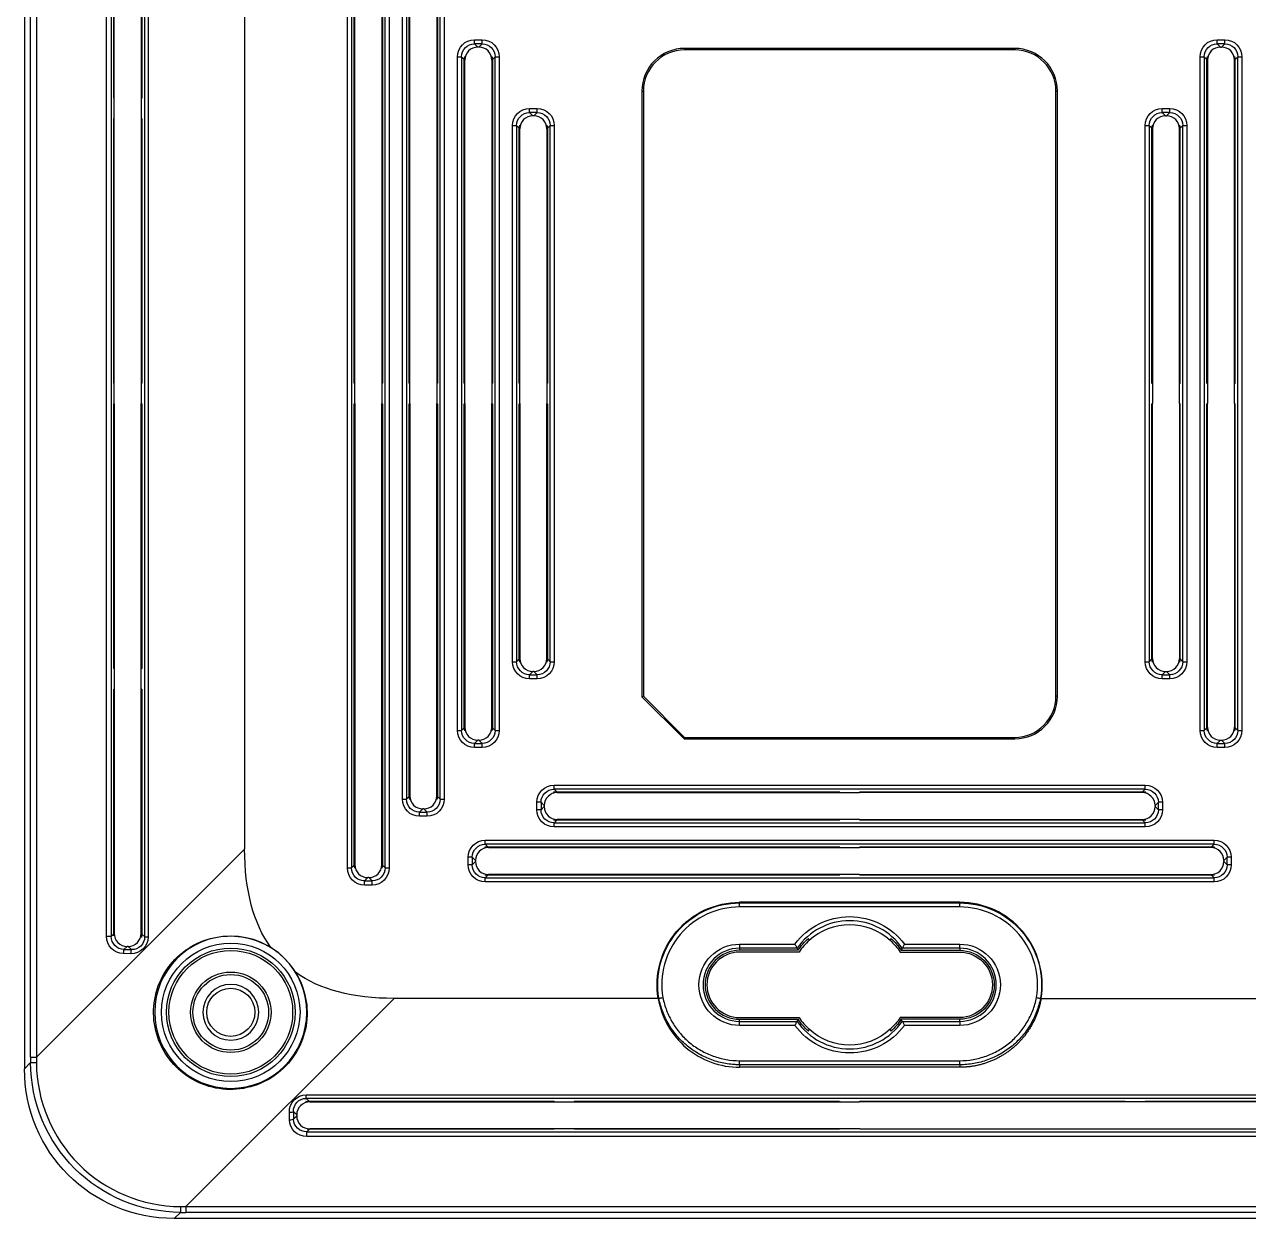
# Model space of a CAD drawing. Header units: millimetres. Extents: x 5293 to 5736, y -198 to 141.
# Drawn here: x 5589.6 to 5678.6, y -105.3 to -18.4 of the extents above; entities that cross this region are included whole.
import ezdxf

# ---------------------------------------------------------------- set-up
doc = ezdxf.new("R2010")
doc.units = ezdxf.units.MM
doc.header["$LTSCALE"] = 0.5
doc.layers.add('112', color=7, linetype='Continuous', true_color=0xffffff)

msp = doc.modelspace()

# ---------------------------------------------------------------- linework, layer by layer
at = {"layer": '112', "color": 7}
for p, q in [((5589.615, 3.835), (5589.615, -94.38)), ((5590.064, -93.531), (5590.064, 2.986)), ((5590.482, 2.986), (5590.482, -93.531)), ((5595.573, -84.745), (5595.573, -5.8)), ((5595.918, -5.8), (5595.918, -84.745)), ((5596.109, -23.773), (5596.109, -5.99)), ((5596.133, -23.787), (5596.133, -6.014)), ((5598.098, -6.014), (5598.098, -23.803)), ((5598.15, -5.962), (5598.15, -23.773)), ((5598.354, -84.787), (5598.354, -5.758)), ((5598.606, -5.758), (5598.606, -84.787)), ((5613.095, -79.769), (5613.095, -10.776)), ((5613.394, -10.776), (5613.394, -79.769)), ((5613.589, -44.523), (5613.589, -10.971)), ((5613.633, -44.549), (5613.633, -11.014)), ((5615.598, -11.014), (5615.598, -44.549)), ((5615.641, -10.971), (5615.641, -44.523)), ((5615.836, -79.769), (5615.836, -10.776)), ((5616.135, -10.776), (5616.135, -79.769)), ((5605.625, -78.388), (5605.625, -12.157)), ((5617.095, -74.769), (5617.095, -15.776)), ((5617.394, -15.776), (5617.394, -74.769)), ((5617.589, -44.523), (5617.589, -15.971)), ((5617.633, -44.549), (5617.633, -16.014)), ((5619.598, -16.014), (5619.598, -44.549)), ((5619.641, -15.971), (5619.641, -44.523)), ((5619.836, -74.769), (5619.836, -15.776)), ((5620.135, -15.776), (5620.135, -74.769)), ((5622.341, -19.531), (5622.89, -19.531)), ((5622.341, -19.829), (5622.341, -19.531)), ((5622.89, -19.829), (5622.89, -19.531)), ((5676.341, -19.531), (5676.89, -19.531)), ((5676.341, -19.829), (5676.341, -19.531)), ((5676.89, -19.829), (5676.89, -19.531)), ((5622.89, -19.829), (5622.341, -19.829)), ((5622.341, -19.829), (5622.579, -20.068)), ((5622.651, -20.068), (5622.579, -20.068)), ((5622.651, -20.068), (5622.89, -19.829)), ((5661.615, -20.163), (5637.615, -20.163)), ((5637.615, -20.163), (5637.615, -20.273)), ((5661.615, -20.273), (5637.615, -20.273)), ((5661.615, -20.163), (5661.615, -20.273)), ((5676.89, -19.829), (5676.341, -19.829)), ((5676.341, -19.829), (5676.579, -20.068)), ((5676.579, -20.068), (5676.651, -20.068)), ((5676.651, -20.068), (5676.89, -19.829)), ((5621.095, -69.769), (5621.095, -20.776)), ((5621.095, -20.776), (5621.394, -20.776)), ((5621.394, -20.776), (5621.394, -69.769)), ((5621.589, -20.971), (5621.394, -20.776)), ((5621.589, -44.523), (5621.589, -20.971)), ((5621.633, -44.549), (5621.633, -21.014)), ((5623.598, -21.014), (5623.598, -44.549)), ((5623.836, -20.776), (5623.641, -20.971)), ((5623.641, -20.971), (5623.641, -44.523)), ((5623.836, -69.769), (5623.836, -20.776)), ((5623.836, -20.776), (5624.135, -20.776)), ((5624.135, -20.776), (5624.135, -69.769)), ((5675.095, -69.769), (5675.095, -20.776)), ((5675.095, -20.776), (5675.394, -20.776)), ((5675.394, -20.776), (5675.394, -69.769)), ((5675.589, -20.971), (5675.394, -20.776)), ((5675.589, -44.523), (5675.589, -20.971)), ((5675.633, -21.014), (5675.633, -44.549)), ((5677.598, -44.549), (5677.598, -21.014)), ((5677.836, -20.776), (5677.641, -20.971)), ((5677.641, -44.523), (5677.641, -20.971)), ((5677.836, -20.776), (5678.135, -20.776)), ((5677.836, -69.769), (5677.836, -20.776)), ((5678.135, -20.776), (5678.135, -69.769)), ((5596.109, -23.773), (5596.133, -23.787)), ((5596.133, -25.258), (5596.133, -23.787)), ((5598.098, -23.803), (5598.15, -23.773)), ((5598.098, -23.803), (5598.098, -25.242)), ((5634.506, -23.273), (5634.506, -67.318)), ((5634.506, -23.273), (5634.615, -23.273)), ((5634.615, -23.273), (5634.615, -67.273)), ((5664.615, -67.273), (5664.615, -23.273)), ((5664.724, -23.273), (5664.615, -23.273)), ((5664.724, -67.273), (5664.724, -23.273)), ((5626.341, -24.531), (5626.89, -24.531)), ((5626.341, -24.829), (5626.341, -24.531)), ((5626.89, -24.829), (5626.341, -24.829)), ((5626.341, -24.829), (5626.579, -25.068)), ((5626.651, -25.068), (5626.89, -24.829)), ((5626.89, -24.829), (5626.89, -24.531)), ((5672.341, -24.531), (5672.89, -24.531)), ((5672.341, -24.829), (5672.341, -24.531)), ((5672.89, -24.829), (5672.341, -24.829)), ((5672.341, -24.829), (5672.579, -25.068)), ((5672.651, -25.068), (5672.89, -24.829)), ((5672.89, -24.829), (5672.89, -24.531)), ((5596.133, -25.258), (5596.109, -25.273)), ((5596.109, -44.523), (5596.109, -25.273)), ((5596.133, -44.537), (5596.133, -25.258)), ((5598.15, -25.273), (5598.098, -25.242)), ((5598.098, -25.242), (5598.098, -44.553)), ((5598.15, -25.273), (5598.15, -44.523)), ((5625.095, -64.769), (5625.095, -25.776)), ((5625.095, -25.776), (5625.394, -25.776)), ((5625.394, -25.776), (5625.394, -64.769)), ((5625.589, -25.971), (5625.394, -25.776)), ((5626.651, -25.068), (5626.579, -25.068)), ((5627.836, -25.776), (5627.641, -25.971)), ((5627.836, -25.776), (5628.135, -25.776)), ((5627.836, -64.769), (5627.836, -25.776)), ((5628.135, -25.776), (5628.135, -64.769)), ((5671.095, -64.769), (5671.095, -25.776)), ((5671.095, -25.776), (5671.394, -25.776)), ((5671.394, -25.776), (5671.394, -64.769)), ((5671.589, -25.971), (5671.394, -25.776)), ((5672.579, -25.068), (5672.651, -25.068)), ((5673.836, -25.776), (5673.641, -25.971)), ((5673.836, -64.769), (5673.836, -25.776)), ((5673.836, -25.776), (5674.135, -25.776)), ((5674.135, -25.776), (5674.135, -64.769)), ((5625.589, -44.523), (5625.589, -25.971)), ((5625.633, -44.549), (5625.633, -26.014)), ((5627.598, -26.014), (5627.598, -44.549)), ((5627.641, -25.971), (5627.641, -44.523)), ((5671.589, -44.523), (5671.589, -25.971)), ((5671.633, -26.014), (5671.633, -44.549)), ((5673.598, -44.549), (5673.598, -26.014)), ((5673.641, -44.523), (5673.641, -25.971)), ((5596.133, -44.537), (5596.109, -44.523)), ((5596.133, -46.008), (5596.133, -44.537)), ((5598.15, -44.523), (5598.098, -44.553)), ((5598.098, -44.553), (5598.098, -45.992)), ((5613.589, -44.523), (5613.633, -44.549)), ((5613.633, -45.996), (5613.633, -44.549)), ((5615.598, -44.549), (5615.641, -44.523)), ((5615.598, -44.549), (5615.598, -45.996)), ((5617.589, -44.523), (5617.633, -44.549)), ((5617.633, -45.996), (5617.633, -44.549)), ((5619.598, -44.549), (5619.641, -44.523)), ((5619.598, -44.549), (5619.598, -45.996)), ((5621.589, -44.523), (5621.633, -44.549)), ((5621.633, -45.996), (5621.633, -44.549)), ((5623.598, -44.549), (5623.641, -44.523)), ((5623.598, -44.549), (5623.598, -45.996)), ((5625.589, -44.523), (5625.633, -44.549)), ((5625.633, -45.996), (5625.633, -44.549)), ((5627.598, -44.549), (5627.641, -44.523)), ((5627.598, -44.549), (5627.598, -45.996)), ((5671.589, -44.523), (5671.633, -44.549)), ((5671.633, -44.549), (5671.633, -45.996)), ((5673.641, -44.523), (5673.598, -44.549)), ((5673.598, -45.996), (5673.598, -44.549)), ((5675.589, -44.523), (5675.633, -44.549)), ((5675.633, -44.549), (5675.633, -45.996)), ((5677.641, -44.523), (5677.598, -44.549)), ((5677.598, -45.996), (5677.598, -44.549)), ((5596.109, -46.023), (5596.133, -46.008)), ((5596.109, -65.273), (5596.109, -46.023)), ((5596.133, -46.008), (5596.133, -65.287)), ((5598.098, -45.992), (5598.15, -46.023)), ((5598.098, -65.303), (5598.098, -45.992)), ((5598.15, -46.023), (5598.15, -65.273)), ((5613.633, -45.996), (5613.589, -46.023)), ((5613.589, -79.574), (5613.589, -46.023)), ((5613.633, -45.996), (5613.633, -79.531)), ((5615.641, -46.023), (5615.598, -45.996)), ((5615.598, -79.531), (5615.598, -45.996)), ((5615.641, -46.023), (5615.641, -79.574)), ((5617.633, -45.996), (5617.589, -46.023)), ((5617.589, -74.574), (5617.589, -46.023)), ((5617.633, -45.996), (5617.633, -74.531)), ((5619.641, -46.023), (5619.598, -45.996)), ((5619.598, -74.531), (5619.598, -45.996)), ((5619.641, -46.023), (5619.641, -74.574)), ((5621.633, -45.996), (5621.589, -46.023)), ((5621.589, -69.574), (5621.589, -46.023)), ((5621.633, -45.996), (5621.633, -69.531)), ((5623.641, -46.023), (5623.598, -45.996)), ((5623.598, -69.531), (5623.598, -45.996)), ((5623.641, -46.023), (5623.641, -69.574)), ((5625.633, -45.996), (5625.589, -46.023)), ((5625.589, -64.574), (5625.589, -46.023)), ((5625.633, -45.996), (5625.633, -64.531)), ((5627.641, -46.023), (5627.598, -45.996)), ((5627.598, -64.531), (5627.598, -45.996)), ((5627.641, -46.023), (5627.641, -64.574)), ((5671.633, -45.996), (5671.589, -46.023)), ((5671.589, -64.574), (5671.589, -46.023)), ((5671.633, -64.531), (5671.633, -45.996)), ((5673.598, -45.996), (5673.641, -46.023)), ((5673.598, -45.996), (5673.598, -64.531)), ((5673.641, -64.574), (5673.641, -46.023)), ((5675.633, -45.996), (5675.589, -46.023)), ((5675.589, -69.574), (5675.589, -46.023)), ((5675.633, -69.531), (5675.633, -45.996)), ((5677.598, -45.996), (5677.641, -46.023)), ((5677.598, -45.996), (5677.598, -69.531)), ((5677.641, -69.574), (5677.641, -46.023)), ((5625.095, -64.769), (5625.394, -64.769)), ((5625.394, -64.769), (5625.589, -64.574)), ((5627.641, -64.574), (5627.836, -64.769)), ((5627.836, -64.769), (5628.135, -64.769)), ((5671.095, -64.769), (5671.394, -64.769)), ((5671.394, -64.769), (5671.589, -64.574)), ((5673.641, -64.574), (5673.836, -64.769)), ((5673.836, -64.769), (5674.135, -64.769)), ((5596.109, -65.273), (5596.133, -65.287)), ((5596.133, -65.287), (5596.133, -66.758)), ((5598.098, -65.303), (5598.15, -65.273)), ((5598.098, -66.742), (5598.098, -65.303)), ((5626.579, -65.477), (5626.341, -65.716)), ((5626.341, -66.014), (5626.341, -65.716)), ((5626.341, -65.716), (5626.89, -65.716)), ((5626.651, -65.477), (5626.579, -65.477)), ((5626.89, -65.716), (5626.651, -65.477)), ((5626.89, -66.014), (5626.89, -65.716)), ((5672.579, -65.477), (5672.341, -65.716)), ((5672.341, -66.014), (5672.341, -65.716)), ((5672.341, -65.716), (5672.89, -65.716)), ((5672.579, -65.477), (5672.651, -65.477)), ((5672.89, -65.716), (5672.651, -65.477)), ((5672.89, -66.014), (5672.89, -65.716)), ((5598.15, -66.773), (5598.098, -66.742)), ((5598.098, -84.531), (5598.098, -66.742)), ((5626.89, -66.014), (5626.341, -66.014)), ((5672.89, -66.014), (5672.341, -66.014)), ((5596.133, -66.758), (5596.109, -66.773)), ((5596.109, -84.555), (5596.109, -66.773)), ((5596.133, -66.758), (5596.133, -84.531)), ((5598.15, -66.773), (5598.15, -84.583)), ((5634.506, -67.318), (5634.615, -67.273)), ((5634.506, -67.318), (5637.57, -70.382)), ((5634.615, -67.273), (5637.615, -70.273)), ((5664.724, -67.273), (5664.615, -67.273)), ((5621.095, -69.769), (5621.394, -69.769)), ((5621.394, -69.769), (5621.589, -69.574)), ((5623.641, -69.574), (5623.836, -69.769)), ((5623.836, -69.769), (5624.135, -69.769)), ((5637.57, -70.382), (5637.615, -70.273)), ((5637.615, -70.273), (5661.615, -70.273)), ((5661.615, -70.382), (5661.615, -70.273)), ((5675.095, -69.769), (5675.394, -69.769)), ((5675.394, -69.769), (5675.589, -69.574)), ((5677.641, -69.574), (5677.836, -69.769)), ((5677.836, -69.769), (5678.135, -69.769)), ((5622.579, -70.477), (5622.341, -70.716)), ((5622.341, -71.014), (5622.341, -70.716)), ((5622.341, -70.716), (5622.89, -70.716)), ((5622.89, -71.014), (5622.341, -71.014)), ((5622.651, -70.477), (5622.579, -70.477)), ((5622.89, -70.716), (5622.651, -70.477)), ((5622.89, -71.014), (5622.89, -70.716)), ((5637.57, -70.382), (5661.615, -70.382)), ((5676.579, -70.477), (5676.341, -70.716)), ((5676.341, -71.014), (5676.341, -70.716)), ((5676.341, -70.716), (5676.89, -70.716)), ((5676.89, -71.014), (5676.341, -71.014)), ((5676.579, -70.477), (5676.651, -70.477)), ((5676.89, -70.716), (5676.651, -70.477)), ((5676.89, -71.014), (5676.89, -70.716)), ((5628.118, -73.753), (5671.112, -73.753)), ((5628.118, -74.051), (5628.118, -73.753)), ((5671.112, -74.051), (5671.112, -73.753)), ((5617.394, -74.769), (5617.589, -74.574)), ((5619.641, -74.574), (5619.836, -74.769)), ((5671.112, -74.051), (5628.118, -74.051)), ((5628.118, -74.051), (5628.313, -74.246)), ((5628.313, -74.246), (5648.865, -74.246)), ((5628.357, -74.29), (5648.891, -74.29)), ((5648.891, -74.29), (5648.865, -74.246)), ((5648.891, -74.29), (5650.339, -74.29)), ((5650.365, -74.246), (5650.339, -74.29)), ((5670.873, -74.29), (5650.339, -74.29)), ((5650.365, -74.246), (5670.917, -74.246)), ((5670.917, -74.246), (5671.112, -74.051)), ((5617.095, -74.769), (5617.394, -74.769)), ((5618.579, -75.477), (5618.341, -75.716)), ((5618.651, -75.477), (5618.579, -75.477)), ((5618.89, -75.716), (5618.651, -75.477)), ((5619.836, -74.769), (5620.135, -74.769)), ((5626.873, -75.547), (5626.873, -74.998)), ((5627.172, -74.998), (5626.873, -74.998)), ((5627.172, -75.547), (5626.873, -75.547)), ((5627.172, -74.998), (5627.172, -75.547)), ((5627.411, -75.236), (5627.172, -74.998)), ((5627.172, -75.547), (5627.411, -75.309)), ((5627.411, -75.236), (5627.411, -75.309)), ((5672.058, -74.998), (5671.82, -75.236)), ((5671.82, -75.236), (5671.82, -75.309)), ((5671.82, -75.309), (5672.058, -75.547)), ((5672.357, -74.998), (5672.058, -74.998)), ((5672.058, -75.547), (5672.058, -74.998)), ((5672.357, -75.547), (5672.058, -75.547)), ((5672.357, -74.998), (5672.357, -75.547)), ((5618.341, -76.014), (5618.341, -75.716)), ((5618.341, -75.716), (5618.89, -75.716)), ((5618.89, -76.014), (5618.341, -76.014)), ((5618.89, -76.014), (5618.89, -75.716)), ((5628.313, -76.299), (5628.118, -76.494)), ((5628.118, -76.792), (5628.118, -76.494)), ((5628.118, -76.494), (5671.112, -76.494)), ((5648.865, -76.299), (5628.313, -76.299)), ((5648.891, -76.255), (5628.357, -76.255)), ((5648.865, -76.299), (5648.891, -76.255)), ((5650.339, -76.255), (5648.891, -76.255)), ((5650.339, -76.255), (5650.365, -76.299)), ((5650.339, -76.255), (5670.873, -76.255)), ((5670.917, -76.299), (5650.365, -76.299)), ((5671.112, -76.494), (5670.917, -76.299)), ((5671.112, -76.792), (5671.112, -76.494)), ((5671.112, -76.792), (5628.118, -76.792)), ((5623.118, -77.753), (5676.112, -77.753)), ((5623.118, -78.051), (5623.118, -77.753)), ((5676.112, -78.051), (5623.118, -78.051)), ((5623.118, -78.051), (5623.313, -78.246)), ((5623.313, -78.246), (5648.865, -78.246)), ((5623.357, -78.29), (5648.891, -78.29)), ((5648.891, -78.29), (5648.865, -78.246)), ((5648.891, -78.29), (5650.339, -78.29)), ((5650.365, -78.246), (5650.339, -78.29)), ((5675.873, -78.29), (5650.339, -78.29)), ((5650.365, -78.246), (5675.917, -78.246)), ((5675.917, -78.246), (5676.112, -78.051)), ((5676.112, -78.051), (5676.112, -77.753)), ((5605.625, -78.388), (5590.482, -93.531)), ((5621.873, -79.547), (5621.873, -78.998)), ((5622.172, -78.998), (5621.873, -78.998)), ((5622.172, -78.998), (5622.172, -79.547)), ((5622.411, -79.236), (5622.172, -78.998)), ((5677.058, -78.998), (5676.82, -79.236)), ((5677.357, -78.998), (5677.058, -78.998)), ((5677.058, -79.547), (5677.058, -78.998)), ((5677.357, -78.998), (5677.357, -79.547)), ((5613.095, -79.769), (5613.394, -79.769)), ((5613.394, -79.769), (5613.589, -79.574)), ((5615.641, -79.574), (5615.836, -79.769)), ((5615.836, -79.769), (5616.135, -79.769)), ((5622.172, -79.547), (5621.873, -79.547)), ((5622.172, -79.547), (5622.411, -79.309)), ((5622.411, -79.236), (5622.411, -79.309)), ((5676.82, -79.236), (5676.82, -79.309)), ((5676.82, -79.309), (5677.058, -79.547)), ((5677.357, -79.547), (5677.058, -79.547)), ((5614.579, -80.477), (5614.341, -80.716)), ((5614.341, -81.014), (5614.341, -80.716)), ((5614.341, -80.716), (5614.89, -80.716)), ((5614.651, -80.477), (5614.579, -80.477)), ((5614.89, -80.716), (5614.651, -80.477)), ((5614.89, -81.014), (5614.89, -80.716)), ((5623.313, -80.299), (5623.118, -80.494)), ((5623.118, -80.792), (5623.118, -80.494)), ((5623.118, -80.494), (5676.112, -80.494)), ((5676.112, -80.792), (5623.118, -80.792)), ((5648.865, -80.299), (5623.313, -80.299)), ((5648.891, -80.255), (5623.357, -80.255)), ((5648.865, -80.299), (5648.891, -80.255)), ((5650.339, -80.255), (5648.891, -80.255)), ((5650.339, -80.255), (5650.365, -80.299)), ((5650.339, -80.255), (5675.873, -80.255)), ((5675.917, -80.299), (5650.365, -80.299)), ((5676.112, -80.494), (5675.917, -80.299)), ((5676.112, -80.792), (5676.112, -80.494)), ((5614.89, -81.014), (5614.341, -81.014)), ((5641.615, -82.317), (5641.615, -82.273)), ((5657.615, -82.273), (5641.615, -82.273)), ((5641.615, -82.612), (5641.615, -82.317)), ((5641.615, -82.317), (5657.615, -82.317)), ((5657.615, -82.612), (5641.615, -82.612)), ((5657.615, -82.317), (5657.615, -82.273)), ((5657.615, -82.612), (5657.615, -82.317)), ((5595.573, -84.745), (5595.918, -84.745)), ((5595.918, -84.745), (5596.109, -84.555)), ((5598.15, -84.583), (5598.354, -84.787)), ((5598.354, -84.787), (5598.606, -84.787)), ((5641.615, -85.314), (5645.636, -85.314)), ((5641.615, -85.314), (5641.615, -85.612)), ((5653.595, -85.314), (5657.615, -85.314)), ((5657.615, -85.612), (5657.615, -85.314)), ((5597.343, -86.015), (5596.801, -86.007)), ((5597.079, -85.477), (5596.848, -85.708)), ((5596.848, -85.708), (5597.39, -85.716)), ((5597.151, -85.477), (5597.079, -85.477)), ((5597.39, -85.716), (5597.151, -85.477)), ((5645.789, -85.612), (5641.615, -85.612)), ((5641.615, -85.612), (5641.615, -85.764)), ((5645.869, -85.764), (5641.615, -85.764)), ((5645.939, -85.895), (5641.615, -85.895)), ((5653.291, -85.895), (5657.615, -85.895)), ((5653.362, -85.764), (5657.615, -85.764)), ((5657.615, -85.612), (5653.441, -85.612)), ((5657.615, -85.612), (5657.615, -85.764)), ((5601.356, -104.406), (5616.499, -89.263)), ((5635.698, -89.263), (5616.499, -89.263)), ((5663.533, -89.263), (5682.731, -89.263)), ((5641.615, -90.65), (5645.939, -90.65)), ((5657.615, -90.65), (5653.291, -90.65)), ((5641.615, -90.782), (5645.869, -90.782)), ((5641.615, -90.933), (5641.615, -90.782)), ((5641.615, -90.933), (5645.789, -90.933)), ((5641.615, -91.231), (5641.615, -90.933)), ((5645.636, -91.231), (5641.615, -91.231)), ((5657.615, -90.782), (5653.362, -90.782)), ((5653.441, -90.933), (5657.615, -90.933)), ((5657.615, -91.231), (5653.595, -91.231)), ((5657.615, -90.933), (5657.615, -90.782)), ((5657.615, -90.933), (5657.615, -91.231)), ((5589.615, -94.38), (5590.064, -93.931)), ((5590.064, -93.531), (5590.482, -93.531)), ((5641.615, -93.794), (5657.615, -93.794)), ((5641.615, -94.089), (5641.615, -93.794)), ((5657.615, -94.089), (5641.615, -94.089)), ((5641.615, -94.089), (5641.615, -94.273)), ((5657.615, -94.273), (5641.615, -94.273)), ((5657.615, -94.089), (5657.615, -93.794)), ((5657.615, -94.089), (5657.615, -94.273)), ((5610.101, -96.282), (5689.129, -96.282)), ((5610.101, -96.534), (5610.101, -96.282)), ((5689.129, -96.534), (5610.101, -96.534)), ((5610.101, -96.534), (5610.305, -96.738)), ((5610.305, -96.738), (5628.115, -96.738)), ((5610.357, -96.79), (5628.146, -96.79)), ((5628.146, -96.79), (5628.115, -96.738)), ((5628.146, -96.79), (5629.585, -96.79)), ((5629.615, -96.738), (5629.585, -96.79)), ((5629.585, -96.79), (5648.896, -96.79)), ((5629.615, -96.738), (5648.865, -96.738)), ((5648.865, -96.738), (5648.896, -96.79)), ((5648.896, -96.79), (5650.335, -96.79)), ((5650.335, -96.79), (5650.365, -96.738)), ((5669.646, -96.79), (5650.335, -96.79)), ((5650.365, -96.738), (5669.615, -96.738)), ((5669.646, -96.79), (5669.615, -96.738)), ((5671.085, -96.79), (5669.646, -96.79)), ((5671.115, -96.738), (5671.085, -96.79)), ((5688.873, -96.79), (5671.085, -96.79)), ((5671.115, -96.738), (5688.925, -96.738)), ((5608.881, -98.086), (5608.873, -97.544)), ((5609.172, -97.498), (5609.179, -98.04)), ((5609.411, -97.736), (5609.172, -97.498)), ((5609.179, -98.04), (5609.411, -97.809)), ((5609.411, -97.736), (5609.411, -97.809)), ((5610.333, -98.779), (5610.143, -98.969)), ((5628.115, -98.779), (5610.333, -98.779)), ((5628.13, -98.755), (5610.357, -98.755)), ((5628.115, -98.779), (5628.13, -98.755)), ((5629.601, -98.755), (5628.13, -98.755)), ((5629.601, -98.755), (5629.615, -98.779)), ((5648.88, -98.755), (5629.601, -98.755)), ((5648.865, -98.779), (5629.615, -98.779)), ((5648.88, -98.755), (5648.865, -98.779)), ((5650.351, -98.755), (5648.88, -98.755)), ((5650.365, -98.779), (5650.351, -98.755)), ((5650.351, -98.755), (5669.63, -98.755)), ((5669.615, -98.779), (5650.365, -98.779)), ((5669.615, -98.779), (5669.63, -98.755)), ((5669.63, -98.755), (5671.101, -98.755)), ((5671.101, -98.755), (5671.115, -98.779)), ((5671.101, -98.755), (5688.873, -98.755)), ((5688.897, -98.779), (5671.115, -98.779)), ((5610.143, -99.315), (5610.143, -98.969)), ((5610.143, -98.969), (5689.088, -98.969)), ((5689.088, -99.315), (5610.143, -99.315)), ((5600.957, -104.824), (5600.508, -105.273)), ((5601.356, -104.406), (5697.874, -104.406)), ((5601.356, -104.406), (5601.356, -104.824)), ((5697.874, -104.824), (5601.356, -104.824)), ((5698.722, -105.273), (5600.508, -105.273))]:
    msp.add_line(p, q, dxfattribs=at)
at = {"layer": '112', "color": 7, "extrusion": (0, 0, -1)}
for radius in [5.533, 2.03]:
    msp.add_circle((-5604.615, -90.273), radius, dxfattribs=at)
at = {"layer": '112', "color": 7}
for radius in [5.034, 4.675, 4.5, 2.925, 2.75, 1.75]:
    msp.add_circle((5604.615, -90.273), radius, dxfattribs=at)
for centre, radius, start, end in [((5637.615, -23.273), 3.109, 90, 180), ((5637.615, -23.273), 3, 90, 180), ((5661.615, -23.273), 3.109, 0, 90), ((5661.615, -23.273), 3, 0, 90), ((5661.615, -67.273), 3.109, 270, 0), ((5661.615, -67.273), 3, 270, 0), ((5641.615, -88.273), 5.66, 90, 189.45476), ((5657.615, -88.273), 6, 350.49844, 90), ((5657.615, -88.273), 5.66, 350.54524, 90), ((5649.615, -88.273), 4.66, 34.80729, 145.19271), ((5649.615, -88.273), 4.378, 132.32336, 147.10186), ((5604.615, -90.273), 5.535, 31.76503, 58.23497), ((5641.615, -88.273), 2.66, 90, 270), ((5641.615, -88.273), 2.509, 90, 270), ((5641.615, -88.273), 2.378, 90, 270), ((5657.615, -88.273), 2.66, 270, 90), ((5649.615, -88.273), 4.378, 212.89814, 227.67664), ((5649.615, -88.273), 4.66, 214.80729, 325.19271)]:
    msp.add_arc(centre, radius, start, end, dxfattribs=at)
at = {"layer": '112', "color": 7, "extrusion": (0, 0, -1)}
for centre, radius, start, end in [((-5641.615, -88.273), 6, 350.49844, 90), ((-5641.615, -88.273), 5.956, 350.50401, 90), ((-5657.615, -88.273), 5.956, 90, 189.49599), ((-5649.615, -88.273), 4.959, 36.63275, 143.36725), ((-5649.615, -88.273), 4.378, 47.67664, 132.32336), ((-5641.615, -88.273), 2.959, 270, 90), ((-5649.615, -88.273), 4.509, 33.81021, 48.29201), ((-5649.615, -88.273), 4.378, 132.32336, 147.10186), ((-5649.615, -88.273), 4.509, 131.70799, 146.18979), ((-5657.615, -88.273), 2.959, 90, 270), ((-5657.615, -88.273), 2.509, 90, 270), ((-5657.615, -88.273), 2.378, 90, 270), ((-5649.615, -88.273), 4.378, 212.89814, 227.67664), ((-5649.615, -88.273), 4.959, 216.63275, 323.36725), ((-5649.615, -88.273), 4.509, 311.70799, 326.18979), ((-5649.615, -88.273), 4.378, 227.67664, 312.32336), ((-5649.615, -88.273), 4.509, 213.81021, 228.29201)]:
    msp.add_arc(centre, radius, start, end, dxfattribs=at)
for centre, major_axis, ratio, start_param, end_param in [((5622.35, -20.785), (0.891, -0.891), 0.992433, 2.359993, 3.923193), ((5622.88, -20.785), (0.891, 0.891), 0.992433, 5.501585, 7.064785), ((5676.35, -20.785), (0.891, -0.891), 0.992433, 2.359993, 3.923193), ((5676.88, -20.785), (0.891, 0.891), 0.992433, 5.501585, 7.064785), ((5622.35, -20.785), (-0.68, 0.68), 0.98773, 5.501585, 7.064785), ((5622.88, -20.785), (0.68, 0.68), 0.98773, 5.501585, 7.064785), ((5676.35, -20.785), (-0.68, 0.68), 0.98773, 5.501585, 7.064785), ((5676.88, -20.785), (0.68, 0.68), 0.98773, 5.501585, 7.064785), ((5620.999, -19.434), (-0.558, 1.843), 0.162906, 2.412472, 2.6478), ((5624.231, -19.434), (0.558, 1.843), 0.162906, 3.635385, 3.870713), ((5674.999, -19.434), (-0.558, 1.843), 0.162906, 2.412472, 2.6478), ((5678.231, -19.434), (0.558, 1.843), 0.162906, 3.635385, 3.870713), ((5626.35, -25.785), (0.891, -0.891), 0.992433, 2.359993, 3.923193), ((5626.35, -25.785), (-0.68, 0.68), 0.98773, 5.501585, 7.064785), ((5626.88, -25.785), (0.891, 0.891), 0.992433, 5.501585, 7.064785), ((5626.88, -25.785), (0.68, 0.68), 0.98773, 5.501585, 7.064785), ((5672.35, -25.785), (0.891, -0.891), 0.992433, 2.359993, 3.923193), ((5672.35, -25.785), (-0.68, 0.68), 0.98773, 5.501585, 7.064785), ((5672.88, -25.785), (0.891, 0.891), 0.992433, 5.501585, 7.064785), ((5672.88, -25.785), (0.68, 0.68), 0.98773, 5.501585, 7.064785), ((5624.999, -24.434), (-0.558, 1.843), 0.162906, 2.412472, 2.6478), ((5628.231, -24.434), (0.558, 1.843), 0.162906, 3.635385, 3.870713), ((5670.999, -24.434), (-0.558, 1.843), 0.162906, 2.412472, 2.6478), ((5674.231, -24.434), (0.558, 1.843), 0.162906, 3.635385, 3.870713), ((5626.35, -64.76), (-0.891, -0.891), 0.992433, 5.501585, 7.064785), ((5626.35, -64.76), (0.68, 0.68), 0.98773, 2.359993, 3.923193), ((5624.999, -66.111), (0.558, 1.843), 0.162906, 0.493793, 0.729121), ((5626.88, -64.76), (-0.891, 0.891), 0.992433, 2.359993, 3.923193), ((5626.88, -64.76), (-0.68, 0.68), 0.98773, 2.359993, 3.923193), ((5628.231, -66.111), (-0.558, 1.843), 0.162906, 5.554065, 5.789393), ((5672.35, -64.76), (-0.891, -0.891), 0.992433, 5.501585, 7.064785), ((5672.35, -64.76), (0.68, 0.68), 0.98773, 2.359993, 3.923193), ((5670.999, -66.111), (0.558, 1.843), 0.162906, 0.493793, 0.729121), ((5672.88, -64.76), (-0.891, 0.891), 0.992433, 2.359993, 3.923193), ((5672.88, -64.76), (-0.68, 0.68), 0.98773, 2.359993, 3.923193), ((5674.231, -66.111), (-0.558, 1.843), 0.162906, 5.554065, 5.789393), ((5622.35, -69.76), (-0.891, -0.891), 0.992433, 5.501585, 7.064785), ((5622.35, -69.76), (0.68, 0.68), 0.98773, 2.359993, 3.923193), ((5620.999, -71.111), (0.558, 1.843), 0.162906, 0.493793, 0.729121), ((5622.88, -69.76), (-0.891, 0.891), 0.992433, 2.359993, 3.923193), ((5622.88, -69.76), (-0.68, 0.68), 0.98773, 2.359993, 3.923193), ((5624.231, -71.111), (-0.558, 1.843), 0.162906, 5.554065, 5.789393), ((5676.35, -69.76), (-0.891, -0.891), 0.992433, 5.501585, 7.064785), ((5676.35, -69.76), (0.68, 0.68), 0.98773, 2.359993, 3.923193), ((5674.999, -71.111), (0.558, 1.843), 0.162906, 0.493793, 0.729121), ((5676.88, -69.76), (-0.891, 0.891), 0.992433, 2.359993, 3.923193), ((5676.88, -69.76), (-0.68, 0.68), 0.98773, 2.359993, 3.923193), ((5678.231, -71.111), (-0.558, 1.843), 0.162906, 5.554065, 5.789393), ((5628.128, -75.007), (-0.891, 0.891), 0.992433, 5.501585, 7.064785), ((5671.102, -75.007), (-0.891, -0.891), 0.992433, 2.359993, 3.923193), ((5616.999, -76.111), (0.558, 1.843), 0.162906, 0.493793, 0.729121), ((5620.231, -76.111), (-0.558, 1.843), 0.162906, 5.554065, 5.789393), ((5628.128, -75.007), (-0.68, 0.68), 0.98773, 5.501585, 7.064785), ((5626.777, -73.656), (-1.843, 0.558), 0.162906, 3.635385, 3.870713), ((5672.453, -73.656), (1.843, 0.558), 0.162906, 2.412472, 2.6478), ((5671.102, -75.007), (0.68, 0.68), 0.98773, 5.501585, 7.064785), ((5618.35, -74.76), (-0.891, -0.891), 0.992433, 5.501585, 7.064785), ((5618.35, -74.76), (0.68, 0.68), 0.98773, 2.359993, 3.923193), ((5618.88, -74.76), (-0.891, 0.891), 0.992433, 2.359993, 3.923193), ((5618.88, -74.76), (-0.68, 0.68), 0.98773, 2.359993, 3.923193), ((5628.128, -75.538), (0.891, 0.891), 0.992433, 2.359993, 3.923193), ((5628.128, -75.538), (0.68, 0.68), 0.98773, 2.359993, 3.923193), ((5671.102, -75.538), (0.891, -0.891), 0.992433, 5.501585, 7.064785), ((5671.102, -75.538), (-0.68, 0.68), 0.98773, 2.359993, 3.923193), ((5626.777, -76.889), (1.843, 0.558), 0.162906, 5.554065, 5.789393), ((5672.453, -76.889), (-1.843, 0.558), 0.162906, 0.493793, 0.729121), ((5623.128, -79.007), (-0.891, 0.891), 0.992433, 5.501585, 7.064785), ((5623.128, -79.007), (-0.68, 0.68), 0.98773, 5.501585, 7.064785), ((5621.777, -77.656), (-1.843, 0.558), 0.162906, 3.635385, 3.870713), ((5677.453, -77.656), (1.843, 0.558), 0.162906, 2.412472, 2.6478), ((5676.102, -79.007), (-0.891, -0.891), 0.992433, 2.359993, 3.923193), ((5676.102, -79.007), (0.68, 0.68), 0.98773, 5.501585, 7.064785), ((6056.209, 361.322), (-447.858, -447.858), 0.110521, 0.018104, 0.110074), ((5614.35, -79.76), (-0.891, -0.891), 0.992433, 5.501585, 7.064785), ((5614.35, -79.76), (0.68, 0.68), 0.98773, 2.359993, 3.923193), ((5612.999, -81.111), (0.558, 1.843), 0.162906, 0.493793, 0.729121), ((5614.88, -79.76), (-0.891, 0.891), 0.992433, 2.359993, 3.923193), ((5614.88, -79.76), (-0.68, 0.68), 0.98773, 2.359993, 3.923193), ((5616.231, -81.111), (-0.558, 1.843), 0.162906, 5.554065, 5.789393), ((5623.128, -79.538), (0.891, 0.891), 0.992433, 2.359993, 3.923193), ((5623.128, -79.538), (0.68, 0.68), 0.98773, 2.359993, 3.923193), ((5676.102, -79.538), (0.891, -0.891), 0.992433, 5.501585, 7.064785), ((5676.102, -79.538), (-0.68, 0.68), 0.98773, 2.359993, 3.923193), ((5621.777, -80.889), (1.843, 0.558), 0.162906, 5.554065, 5.789393), ((5677.453, -80.889), (-1.843, 0.558), 0.162906, 0.493793, 0.729121), ((5595.499, -86.111), (0.558, 1.843), 0.162906, 0.493793, 0.668139), ((5598.731, -86.111), (-0.558, 1.843), 0.162906, 5.533918, 5.789393), ((5596.811, -84.752), (-0.257, 1.229), 0.985206, 3.358469, 4.921669), ((5596.857, -84.752), (-0.14, 0.946), 0.981416, 3.30107, 4.86427), ((5597.049, -84.56), (-0.195, 0.934), 0.985206, 4.747323, 4.921669), ((5597.334, -84.76), (-1.121, 0.617), 0.974816, 2.649309, 4.212509), ((5597.38, -84.76), (-0.851, 0.49), 0.965207, 2.632393, 4.195593), ((5597.183, -84.562), (-0.852, 0.469), 0.974816, 2.649309, 2.904783), ((6056.209, 361.322), (-447.858, -447.858), 0.110521, 6.173112, 6.265081), ((5579.943, -114.46), (2.14, 99.956), 0.098965, 1.357741, 1.361825), ((5580.45, -114.436), (1.77, 100.245), 0.098565, 1.358975, 1.363061), ((5600.723, -94.164), (7.93, 7.93), 0.980815, 2.36588, 3.917306), ((5610.128, -97.554), (-0.617, 1.121), 0.974816, 5.212269, 6.775469), ((5610.128, -97.507), (-0.49, 0.851), 0.965207, 5.229185, 6.792385), ((5610.326, -97.705), (-0.469, 0.852), 0.974816, 0.236809, 0.492284), ((5608.777, -96.156), (-1.843, 0.558), 0.162906, 3.635385, 3.89086), ((5610.135, -98.077), (-1.229, 0.257), 0.985206, 4.503109, 6.066309), ((5610.135, -98.03), (-0.946, 0.14), 0.981416, 4.560508, 6.123708), ((5608.777, -99.389), (1.843, 0.558), 0.162906, 5.615046, 5.789393), ((5610.327, -97.838), (-0.934, 0.195), 0.985206, 4.503109, 4.677455), ((5580.433, -114.447), (100.291, 1.772), 0.098604, 4.920215, 4.924299), ((5580.459, -114.929), (99.877, 2.135), 0.098897, 4.921202, 4.925289)]:
    msp.add_ellipse(centre, major_axis=major_axis, ratio=ratio, start_param=start_param, end_param=end_param, dxfattribs=at)
at = {"layer": '112', "color": 7}
for centre, major_axis, ratio, start_param, end_param in [((5622.586, -21.022), (0.677, -0.677), 0.992433, 2.359993, 3.923193), ((5622.644, -21.022), (0.677, 0.677), 0.992433, 5.501585, 7.064785), ((5676.586, -21.022), (0.677, -0.677), 0.992433, 2.359993, 3.923193), ((5676.644, -21.022), (0.677, 0.677), 0.992433, 5.501585, 7.064785), ((5622.543, -20.978), (0.677, -0.677), 0.992433, 3.687865, 3.923193), ((5622.688, -20.978), (0.677, 0.677), 0.992433, 5.501585, 5.736913), ((5676.543, -20.978), (0.677, -0.677), 0.992433, 3.687865, 3.923193), ((5676.688, -20.978), (0.677, 0.677), 0.992433, 5.501585, 5.736913), ((5626.543, -25.978), (0.677, -0.677), 0.992433, 3.687865, 3.923193), ((5626.586, -26.022), (0.677, -0.677), 0.992433, 2.359993, 3.923193), ((5626.644, -26.022), (0.677, 0.677), 0.992433, 5.501585, 7.064785), ((5626.688, -25.978), (0.677, 0.677), 0.992433, 5.501585, 5.736913), ((5672.543, -25.978), (0.677, -0.677), 0.992433, 3.687865, 3.923193), ((5672.586, -26.022), (0.677, -0.677), 0.992433, 2.359993, 3.923193), ((5672.644, -26.022), (0.677, 0.677), 0.992433, 5.501585, 7.064785), ((5672.688, -25.978), (0.677, 0.677), 0.992433, 5.501585, 5.736913), ((5626.543, -64.567), (-0.677, -0.677), 0.992433, 5.501585, 5.736913), ((5626.586, -64.523), (-0.677, -0.677), 0.992433, 5.501585, 7.064785), ((5626.644, -64.523), (-0.677, 0.677), 0.992433, 2.359993, 3.923193), ((5626.688, -64.567), (-0.677, 0.677), 0.992433, 3.687865, 3.923193), ((5672.543, -64.567), (-0.677, -0.677), 0.992433, 5.501585, 5.736913), ((5672.586, -64.523), (-0.677, -0.677), 0.992433, 5.501585, 7.064785), ((5672.644, -64.523), (-0.677, 0.677), 0.992433, 2.359993, 3.923193), ((5672.688, -64.567), (-0.677, 0.677), 0.992433, 3.687865, 3.923193), ((5622.543, -69.567), (-0.677, -0.677), 0.992433, 5.501585, 5.736913), ((5622.586, -69.523), (-0.677, -0.677), 0.992433, 5.501585, 7.064785), ((5622.644, -69.523), (-0.677, 0.677), 0.992433, 2.359993, 3.923193), ((5622.688, -69.567), (-0.677, 0.677), 0.992433, 3.687865, 3.923193), ((5676.543, -69.567), (-0.677, -0.677), 0.992433, 5.501585, 5.736913), ((5676.586, -69.523), (-0.677, -0.677), 0.992433, 5.501585, 7.064785), ((5676.644, -69.523), (-0.677, 0.677), 0.992433, 2.359993, 3.923193), ((5676.688, -69.567), (-0.677, 0.677), 0.992433, 3.687865, 3.923193), ((5618.543, -74.567), (-0.677, -0.677), 0.992433, 5.501585, 5.736913), ((5618.586, -74.523), (-0.677, -0.677), 0.992433, 5.501585, 7.064785), ((5618.644, -74.523), (-0.677, 0.677), 0.992433, 2.359993, 3.923193), ((5618.688, -74.567), (-0.677, 0.677), 0.992433, 3.687865, 3.923193), ((5628.364, -75.244), (-0.677, 0.677), 0.992433, 5.501585, 7.064785), ((5628.32, -75.2), (-0.677, 0.677), 0.992433, 5.501585, 5.736913), ((5670.866, -75.244), (-0.677, -0.677), 0.992433, 2.359993, 3.923193), ((5670.91, -75.2), (-0.677, -0.677), 0.992433, 3.687865, 3.923193), ((5628.364, -75.301), (0.677, 0.677), 0.992433, 2.359993, 3.923193), ((5670.866, -75.301), (0.677, -0.677), 0.992433, 5.501585, 7.064785), ((5628.32, -75.345), (0.677, 0.677), 0.992433, 3.687865, 3.923193), ((5670.91, -75.345), (0.677, -0.677), 0.992433, 5.501585, 5.736913), ((5623.364, -79.244), (-0.677, 0.677), 0.992433, 5.501585, 7.064785), ((5623.32, -79.2), (-0.677, 0.677), 0.992433, 5.501585, 5.736913), ((5675.866, -79.244), (-0.677, -0.677), 0.992433, 2.359993, 3.923193), ((5675.91, -79.2), (-0.677, -0.677), 0.992433, 3.687865, 3.923193), ((5614.543, -79.567), (-0.677, -0.677), 0.992433, 5.501585, 5.736913), ((5614.586, -79.523), (-0.677, -0.677), 0.992433, 5.501585, 7.064785), ((5614.644, -79.523), (-0.677, 0.677), 0.992433, 2.359993, 3.923193), ((5614.688, -79.567), (-0.677, 0.677), 0.992433, 3.687865, 3.923193), ((5623.364, -79.301), (0.677, 0.677), 0.992433, 2.359993, 3.923193), ((5675.866, -79.301), (0.677, -0.677), 0.992433, 5.501585, 7.064785), ((5623.32, -79.345), (0.677, 0.677), 0.992433, 3.687865, 3.923193), ((5675.91, -79.345), (0.677, -0.677), 0.992433, 5.501585, 5.736913), ((5597.086, -84.523), (-0.677, -0.677), 0.992433, 5.501585, 7.064785), ((5597.144, -84.523), (-0.677, 0.677), 0.992433, 2.359993, 3.923193), ((5596.848, -86.007), (-0.004, -0.3), 0.155339, 3.229934, 4.714526), ((5597.39, -86.015), (-0.004, -0.3), 0.155339, 3.229934, 4.714526), ((5590.559, -93.931), (0.5, 0), 0.003006, 3.28122, 4.559277), ((5610.364, -97.744), (-0.677, 0.677), 0.992433, 5.501585, 7.064785), ((5608.873, -97.498), (0.3, 0.004), 0.155339, 4.710252, 6.194844), ((5610.364, -97.801), (0.677, 0.677), 0.992433, 2.359993, 3.923193), ((5608.881, -98.04), (0.3, 0.004), 0.155339, 4.710252, 6.194844), ((5600.957, -104.329), (0, 0.5), 0.003006, 1.723908, 3.001966)]:
    msp.add_ellipse(centre, major_axis=major_axis, ratio=ratio, start_param=start_param, end_param=end_param, dxfattribs=at)
for points, degree, knots in [([(5609.321, -87.359), (5610.037, -88.508), (5610.316, -89.924), (5609.862, -92.588), (5609.127, -93.834), (5607.016, -95.515), (5605.629, -95.956), (5602.928, -95.8), (5601.598, -95.203), (5599.682, -93.286), (5599.086, -91.962), (5598.932, -89.245), (5599.366, -87.876), (5601.07, -85.744), (5602.299, -85.025), (5604.966, -84.571), (5606.378, -84.849), (5607.529, -85.567)], 3, [0, 0, 0, 0, 0.125, 0.125, 0.25, 0.25, 0.375, 0.375, 0.5, 0.5, 0.625, 0.625, 0.75, 0.75, 0.875, 0.875, 1, 1, 1, 1]), ([(5645.636, -85.314), (5645.653, -85.349), (5645.672, -85.385), (5645.706, -85.451), (5645.722, -85.483), (5645.75, -85.538), (5645.763, -85.562), (5645.781, -85.598), (5645.787, -85.609), (5645.789, -85.613)], 3, [0, 0, 0, 0, 0.25, 0.25, 0.5, 0.5, 0.75, 0.75, 1, 1, 1, 1]), ([(5653.441, -85.613), (5653.443, -85.609), (5653.449, -85.598), (5653.468, -85.562), (5653.48, -85.538), (5653.509, -85.483), (5653.525, -85.451), (5653.559, -85.385), (5653.577, -85.349), (5653.595, -85.314)], 3, [0, 0, 0, 0, 0.25, 0.25, 0.5, 0.5, 0.75, 0.75, 1, 1, 1, 1]), ([(5635.698, -89.263), (5635.93, -90.651), (5636.666, -91.944), (5638.811, -93.76), (5640.208, -94.273), (5641.615, -94.273)], 3, [0, 0, 0, 0, 0.5, 0.5, 1, 1, 1, 1]), ([(5635.741, -89.255), (5635.747, -89.254), (5635.759, -89.252), (5635.794, -89.246), (5635.816, -89.242), (5635.869, -89.232), (5635.899, -89.226), (5635.963, -89.215), (5635.998, -89.209), (5636.032, -89.202)], 3, [0, 0, 0, 0, 0.25, 0.25, 0.5, 0.5, 0.75, 0.75, 1, 1, 1, 1]), ([(5641.615, -94.089), (5641.594, -94.089), (5641.572, -94.089), (5641.529, -94.089), (5641.464, -94.087), (5641.313, -94.082), (5641.185, -94.074), (5640.929, -94.051), (5640.591, -94.006), (5640.257, -93.933), (5639.926, -93.845), (5639.761, -93.794), (5639.273, -93.619), (5638.962, -93.477), (5638.516, -93.226), (5638.371, -93.136), (5638.087, -92.942), (5637.949, -92.839), (5637.549, -92.51), (5637.305, -92.27), (5636.972, -91.882), (5636.866, -91.747), (5636.666, -91.469), (5636.571, -91.325), (5636.304, -90.88), (5636.152, -90.568), (5635.966, -90.087), (5635.911, -89.924), (5635.815, -89.593), (5635.774, -89.425), (5635.741, -89.255)], 3, [0, 0, 0, 0, 0.007813, 0.007813, 0.015625, 0.03125, 0.0625, 0.0625, 0.125, 0.1875, 0.1875, 0.25, 0.25, 0.375, 0.375, 0.4375, 0.4375, 0.5, 0.5, 0.625, 0.625, 0.6875, 0.6875, 0.75, 0.75, 0.875, 0.875, 0.9375, 0.9375, 1, 1, 1, 1]), ([(5636.032, -89.202), (5636.064, -89.364), (5636.103, -89.524), (5636.194, -89.838), (5636.246, -89.992), (5636.422, -90.446), (5636.564, -90.739), (5636.817, -91.161), (5636.907, -91.299), (5637.098, -91.564), (5637.198, -91.692), (5637.515, -92.061), (5637.747, -92.29), (5638.127, -92.603), (5638.259, -92.702), (5638.528, -92.886), (5638.666, -92.971), (5639.091, -93.211), (5639.387, -93.346), (5639.851, -93.512), (5640.008, -93.561), (5640.323, -93.645), (5640.482, -93.68), (5640.961, -93.764), (5641.286, -93.794), (5641.615, -93.794)], 3, [0, 0, 0, 0, 0.0625, 0.0625, 0.125, 0.125, 0.25, 0.25, 0.3125, 0.3125, 0.375, 0.375, 0.5, 0.5, 0.5625, 0.5625, 0.625, 0.625, 0.75, 0.75, 0.8125, 0.8125, 0.875, 0.875, 1, 1, 1, 1]), ([(5657.615, -93.794), (5657.945, -93.794), (5658.269, -93.764), (5658.749, -93.68), (5658.908, -93.645), (5659.224, -93.561), (5659.381, -93.512), (5659.845, -93.346), (5660.141, -93.21), (5660.566, -92.97), (5660.704, -92.884), (5660.973, -92.7), (5661.105, -92.601), (5661.486, -92.288), (5661.717, -92.059), (5662.034, -91.689), (5662.135, -91.561), (5662.325, -91.296), (5662.416, -91.158), (5662.668, -90.735), (5662.81, -90.443), (5663.043, -89.838), (5663.135, -89.526), (5663.198, -89.202)], 3, [0, 0, 0, 0, 0.125, 0.125, 0.1875, 0.1875, 0.25, 0.25, 0.375, 0.375, 0.4375, 0.4375, 0.5, 0.5, 0.625, 0.625, 0.6875, 0.6875, 0.75, 0.75, 0.875, 0.875, 1, 1, 1, 1]), ([(5663.489, -89.255), (5663.456, -89.425), (5663.415, -89.594), (5663.319, -89.924), (5663.264, -90.086), (5663.08, -90.565), (5662.93, -90.872), (5662.664, -91.317), (5662.569, -91.462), (5662.369, -91.741), (5662.263, -91.876), (5661.93, -92.265), (5661.686, -92.506), (5661.286, -92.835), (5661.147, -92.939), (5660.864, -93.133), (5660.718, -93.223), (5660.272, -93.475), (5659.961, -93.618), (5659.472, -93.793), (5659.307, -93.844), (5658.975, -93.932), (5658.808, -93.969), (5658.303, -94.058), (5657.962, -94.089), (5657.615, -94.089)], 3, [0, 0, 0, 0, 0.0625, 0.0625, 0.125, 0.125, 0.25, 0.25, 0.3125, 0.3125, 0.375, 0.375, 0.5, 0.5, 0.5625, 0.5625, 0.625, 0.625, 0.75, 0.75, 0.8125, 0.8125, 0.875, 0.875, 1, 1, 1, 1]), ([(5663.533, -89.263), (5663.357, -90.313), (5662.831, -91.239), (5662.305, -92.163), (5661.492, -92.852), (5660.68, -93.539), (5659.68, -93.906), (5658.681, -94.272), (5657.615, -94.273)], 2, [0, 0, 0, 0.25, 0.25, 0.5, 0.5, 0.75, 0.75, 1, 1, 1]), ([(5663.198, -89.202), (5663.233, -89.209), (5663.267, -89.215), (5663.332, -89.226), (5663.362, -89.232), (5663.415, -89.242), (5663.437, -89.246), (5663.471, -89.252), (5663.483, -89.254), (5663.489, -89.255)], 3, [0, 0, 0, 0, 0.25, 0.25, 0.5, 0.5, 0.75, 0.75, 1, 1, 1, 1]), ([(5645.636, -91.231), (5645.653, -91.196), (5645.672, -91.16), (5645.706, -91.094), (5645.722, -91.062), (5645.75, -91.007), (5645.763, -90.983), (5645.781, -90.947), (5645.787, -90.936), (5645.789, -90.932)], 3, [0, 0, 0, 0, 0.25, 0.25, 0.5, 0.5, 0.75, 0.75, 1, 1, 1, 1]), ([(5653.441, -90.932), (5653.443, -90.936), (5653.449, -90.947), (5653.468, -90.983), (5653.48, -91.007), (5653.509, -91.062), (5653.525, -91.094), (5653.559, -91.16), (5653.577, -91.196), (5653.595, -91.231)], 3, [0, 0, 0, 0, 0.25, 0.25, 0.5, 0.5, 0.75, 0.75, 1, 1, 1, 1]), ([(5600.957, -104.824), (5598.081, -104.822), (5595.258, -103.639), (5591.247, -99.628), (5590.065, -96.807), (5590.064, -93.931)], 3, [0, 0, 0, 0, 0.5, 0.5, 1, 1, 1, 1]), ([(5590.483, -93.932), (5590.492, -96.695), (5591.634, -99.399), (5595.486, -103.253), (5598.193, -104.396), (5600.956, -104.405)], 3, [0, 0, 0, 0, 0.5, 0.5, 1, 1, 1, 1])]:
    msp.add_open_spline(points, degree=degree, knots=knots, dxfattribs=at)
for points in [[(5646.668, -85.036), (5646.65, -84.993), (5646.633, -84.949), (5646.615, -84.906)], [(5652.615, -84.906), (5652.598, -84.949), (5652.58, -84.993), (5652.563, -85.036)], [(5645.789, -85.612), (5645.815, -85.663), (5645.842, -85.713), (5645.869, -85.764)], [(5653.441, -85.612), (5653.415, -85.663), (5653.389, -85.713), (5653.362, -85.764)], [(5635.698, -89.263), (5635.712, -89.26), (5635.727, -89.258), (5635.741, -89.255)], [(5663.533, -89.263), (5663.518, -89.26), (5663.504, -89.258), (5663.489, -89.255)], [(5645.789, -90.933), (5645.815, -90.882), (5645.842, -90.832), (5645.869, -90.782)], [(5646.615, -91.639), (5646.633, -91.596), (5646.65, -91.553), (5646.668, -91.509)], [(5652.563, -91.509), (5652.58, -91.553), (5652.598, -91.596), (5652.615, -91.639)], [(5653.441, -90.933), (5653.415, -90.882), (5653.389, -90.832), (5653.362, -90.782)]]:
    msp.add_open_spline(points, degree=3, dxfattribs=at)

doc.saveas('drawing.dxf')
